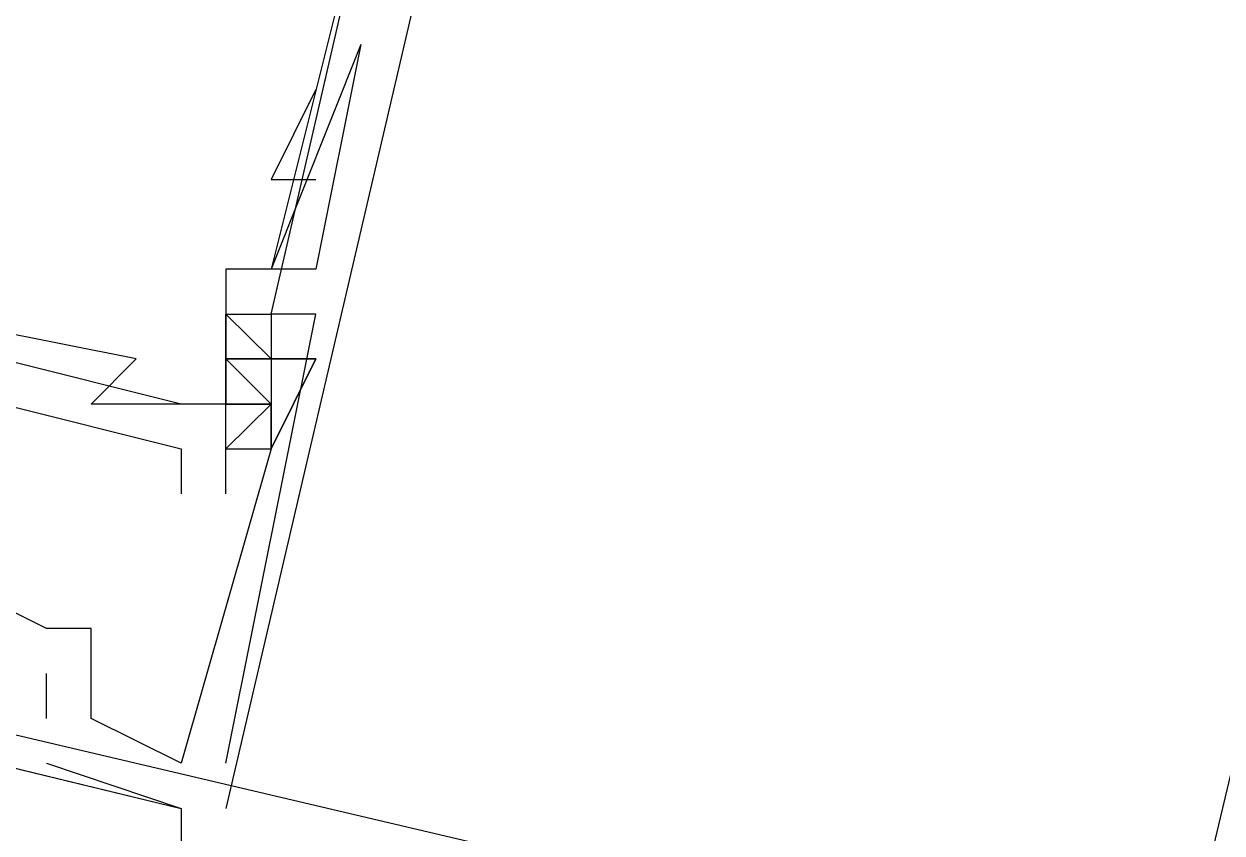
# Model space of a CAD drawing. Header units: feet. Extents: x -84 to 198, y -22 to 181.
# Drawn here: x 105.1934 to 105.549, y 33.2771 to 33.5172 of the extents above; entities that cross this region are included whole.
import ezdxf

# ---------------------------------------------------------------- set-up
doc = ezdxf.new("R2010")
doc.units = ezdxf.units.FT
doc.layers.add('A-LINEA', color=7, linetype='CONTINUOUS')

msp = doc.modelspace()

# ---------------------------------------------------------------- linework, layer by layer
at = {"layer": 'A-LINEA'}
for p, q in [((107.24, 40.4311), (105.5333, 33.2178)), ((105.3467, 33.6844), (105.2533, 33.2844)), ((105.2933, 33.5111), (105.2667, 33.4444)), ((105.2933, 33.5111), (105.2667, 33.4444)), ((105.28, 33.4978), (105.2667, 33.4711)), ((105.28, 33.4978), (105.28, 33.4978)), ((105.2667, 33.4711), (105.28, 33.4711)), ((105.2533, 33.4444), (105.2533, 33.4444)), ((105.2667, 33.4444), (105.2667, 33.4444)), ((105.28, 33.4444), (105.28, 33.4444)), ((105.24, 33.4044), (105.1333, 33.4311)), ((105.24, 33.4044), (105.1333, 33.4311)), ((105.24, 33.4044), (105.1333, 33.4311)), ((105.2533, 33.4311), (105.2533, 33.4311)), ((105.2667, 33.4178), (105.2533, 33.4311)), ((105.2667, 33.4311), (105.2667, 33.4311)), ((105.2667, 33.4311), (105.2667, 33.4311)), ((105.2667, 33.4311), (105.2667, 33.4311)), ((105.2667, 33.4311), (105.2667, 33.4311)), ((105.28, 33.4311), (105.28, 33.4311)), ((105.28, 33.4311), (105.28, 33.4311)), ((105.28, 33.4311), (105.28, 33.4311)), ((105.2267, 33.4178), (105.2267, 33.4178)), ((105.2667, 33.4178), (105.2667, 33.4178)), ((105.2667, 33.4178), (105.2667, 33.4178)), ((105.2667, 33.4178), (105.2667, 33.4178)), ((105.28, 33.4178), (105.28, 33.4178)), ((105.28, 33.4178), (105.28, 33.4178)), ((105.28, 33.4178), (105.28, 33.4178)), ((105.2133, 33.4044), (105.2133, 33.4044)), ((105.24, 33.4044), (105.24, 33.4044)), ((105.2533, 33.4044), (105.2533, 33.4044)), ((105.2667, 33.4044), (105.2533, 33.4044)), ((105.2667, 33.4044), (105.2533, 33.4044)), ((105.2667, 33.4044), (105.2667, 33.4044)), ((105.2667, 33.4044), (105.2667, 33.4044)), ((105.2667, 33.4044), (105.2667, 33.4044)), ((105.2667, 33.4044), (105.2667, 33.4044)), ((104.8, 33.3911), (105.24, 33.2844)), ((104.8, 33.3911), (105.24, 33.2844)), ((104.8, 33.3911), (105.24, 33.2844)), ((105.24, 33.3911), (105.24, 33.3911)), ((105.2533, 33.3911), (105.2533, 33.3911)), ((105.2533, 33.3911), (105.2533, 33.3911)), ((105.2533, 33.3911), (105.2533, 33.3911)), ((105.2667, 33.3911), (105.2667, 33.3911)), ((105.2667, 33.3911), (105.2667, 33.3911)), ((105.2667, 33.3911), (105.2667, 33.3911)), ((105.2667, 33.3911), (105.2667, 33.3911)), ((105.2667, 33.3911), (105.2667, 33.3911)), ((105.2667, 33.3911), (105.2667, 33.3911)), ((105.24, 33.3778), (105.24, 33.3778)), ((105.2533, 33.3778), (105.2533, 33.3778)), ((105.2, 33.3378), (105.2, 33.3378)), ((105.2, 33.3378), (105.2, 33.3378)), ((105.2, 33.3378), (105.2, 33.3378)), ((105.2133, 33.3378), (105.2133, 33.3378)), ((105.2133, 33.3378), (105.2133, 33.3378)), ((105.2133, 33.3378), (105.2133, 33.3378)), ((105.2, 33.3244), (105.2, 33.3244)), ((105.2, 33.3244), (105.2, 33.3244)), ((105.2, 33.3244), (105.2, 33.3244)), ((105.2, 33.3111), (105.2, 33.3111)), ((105.2, 33.3111), (105.2, 33.3111)), ((105.2, 33.3111), (105.2, 33.3111)), ((105.2133, 33.3111), (105.2133, 33.3111)), ((105.2133, 33.3111), (105.2133, 33.3111)), ((105.2133, 33.3111), (105.2133, 33.3111)), ((105.2133, 33.3111), (105.2133, 33.3111)), ((105.2133, 33.3111), (105.2133, 33.3111)), ((105.2133, 33.3111), (105.2133, 33.3111)), ((105.2, 33.2978), (105.24, 33.2844)), ((105.2, 33.2978), (105.2, 33.2978)), ((105.2, 33.2978), (105.24, 33.2844)), ((105.2, 33.2978), (105.2, 33.2978)), ((105.2, 33.2978), (105.24, 33.2844)), ((105.2, 33.2978), (105.2, 33.2978)), ((105.24, 33.2978), (105.24, 33.2978)), ((105.24, 33.2978), (105.24, 33.2978)), ((105.24, 33.2978), (105.24, 33.2978)), ((105.24, 33.2978), (105.24, 33.2978)), ((105.24, 33.2978), (105.24, 33.2978)), ((105.24, 33.2978), (105.24, 33.2978)), ((105.2533, 33.2978), (105.2533, 33.2978)), ((105.2533, 33.2978), (105.2533, 33.2978)), ((105.2533, 33.2978), (105.2533, 33.2978)), ((105.24, 33.2844), (105.24, 33.2844)), ((105.24, 33.2844), (105.24, 33.2844)), ((105.24, 33.2844), (105.24, 33.2844)), ((105.24, 33.2844), (105.24, 33.2844)), ((105.24, 33.2844), (105.24, 33.2844)), ((105.24, 33.2844), (105.24, 33.2844)), ((105.24, 33.2844), (105.24, 33.2844)), ((105.24, 33.2844), (105.24, 33.2844)), ((105.24, 33.2844), (105.24, 33.2844))]:
    msp.add_line(p, q, dxfattribs=at)
for points in [[(105.1733, 33.6444), (105.12, 33.4711), (105.1333, 33.4578), (105.12, 33.4044), (105.1333, 33.4178), (105.24, 33.3911), (105.24, 33.3778)], [(105.28, 33.5778), (105.28, 33.6178), (105.2933, 33.6178), (105.2933, 33.6044), (105.3067, 33.6044), (105.2667, 33.4444), (105.2533, 33.4444), (105.2533, 33.4044), (105.24, 33.4044), (105.2133, 33.4044), (105.2267, 33.4178), (105.16, 33.4311), (105.16, 33.4178), (105.1467, 33.4311), (105.1333, 33.4311), (105.1467, 33.4711), (105.1333, 33.4711)], [(105.2533, 33.3778), (105.2533, 33.4311), (105.2667, 33.4311), (105.3067, 33.6044)], [(105.2933, 33.5111), (105.2933, 33.5111), (105.2933, 33.5111), (105.28, 33.4444), (105.2667, 33.4444)], [(105.2533, 33.2978), (105.28, 33.4311), (105.2667, 33.4311), (105.2667, 33.4178), (105.28, 33.4178), (105.2667, 33.3911), (105.2667, 33.4044), (105.2533, 33.3911), (105.2667, 33.3911), (105.24, 33.2978), (105.2133, 33.3111), (105.2133, 33.3378), (105.2, 33.3378), (105.1733, 33.3511), (105.1467, 33.3511), (105.1333, 33.3644), (105.12, 33.3244)], [(105.2533, 33.2978), (105.28, 33.4311), (105.2667, 33.4311), (105.2667, 33.4178), (105.28, 33.4178), (105.2667, 33.3911), (105.2667, 33.4044), (105.2533, 33.3911), (105.2667, 33.3911), (105.24, 33.2978), (105.2133, 33.3111), (105.2133, 33.3378), (105.2, 33.3378), (105.1733, 33.3511), (105.1467, 33.3511), (105.1333, 33.3644), (105.12, 33.3244)], [(105.2533, 33.2978), (105.28, 33.4311), (105.2667, 33.4311), (105.2667, 33.4178), (105.28, 33.4178), (105.2667, 33.3911), (105.2667, 33.4044), (105.2533, 33.3911), (105.2667, 33.3911), (105.24, 33.2978), (105.2133, 33.3111), (105.2133, 33.3378), (105.2, 33.3378), (105.1733, 33.3511), (105.1467, 33.3511), (105.1333, 33.3644), (105.12, 33.3244)], [(105.2533, 33.4178), (105.2667, 33.4178), (105.2533, 33.4178)], [(105.2667, 33.4178), (105.2533, 33.4178), (105.2667, 33.4044), (105.2533, 33.4178)], [(105.2667, 33.4178), (105.2667, 33.4178), (105.2667, 33.3911), (105.2667, 33.3911), (105.28, 33.4178), (105.2667, 33.4178)], [(105.44, 33.2311), (105.4533, 33.2311), (105.4533, 33.2444), (104.7733, 33.4044), (104.7467, 33.2444), (104.76, 33.2444), (104.76, 33.2578)], [(105.44, 33.2311), (105.4533, 33.2311), (105.4533, 33.2444), (104.7733, 33.4044), (104.7467, 33.2444), (104.76, 33.2444), (104.76, 33.2578)], [(105.44, 33.2311), (105.4533, 33.2311), (105.4533, 33.2444), (104.7733, 33.4044), (104.7467, 33.2444), (104.76, 33.2444), (104.76, 33.2578)], [(105.44, 33.2311), (105.4533, 33.2311), (105.4533, 33.2444), (104.7733, 33.4044), (104.7467, 33.2444), (104.76, 33.2444), (104.7467, 33.1644), (104.76, 33.1644)], [(105.44, 33.2311), (105.4533, 33.2311), (105.4533, 33.2444), (104.7733, 33.4044), (104.7467, 33.2444), (104.76, 33.2444), (104.7467, 33.1644), (104.76, 33.1644)], [(105.44, 33.2311), (105.4533, 33.2311), (105.4533, 33.2444), (104.7733, 33.4044), (104.7467, 33.2444), (104.76, 33.2444), (104.7467, 33.1644), (104.76, 33.1644)], [(105.2533, 33.4044), (105.2667, 33.4044), (105.2533, 33.4044)], [(104.8, 33.3911), (105.24, 33.2844), (105.24, 33.2578), (105.2267, 33.2578)], [(104.8, 33.3911), (105.24, 33.2844), (105.24, 33.2578), (105.2267, 33.2578)], [(104.8, 33.3911), (105.24, 33.2844), (105.24, 33.2578), (105.2267, 33.2578)], [(105.2, 33.3378), (105.1733, 33.3511), (105.1733, 33.3511), (105.1467, 33.3511)], [(105.2, 33.3111), (105.2, 33.3244), (105.2, 33.3244)], [(105.2, 33.3111), (105.2, 33.3244), (105.2, 33.3244)], [(105.2, 33.3111), (105.2, 33.3244), (105.2, 33.3244)]]:
    msp.add_lwpolyline(points, dxfattribs=at)

doc.saveas('drawing.dxf')
